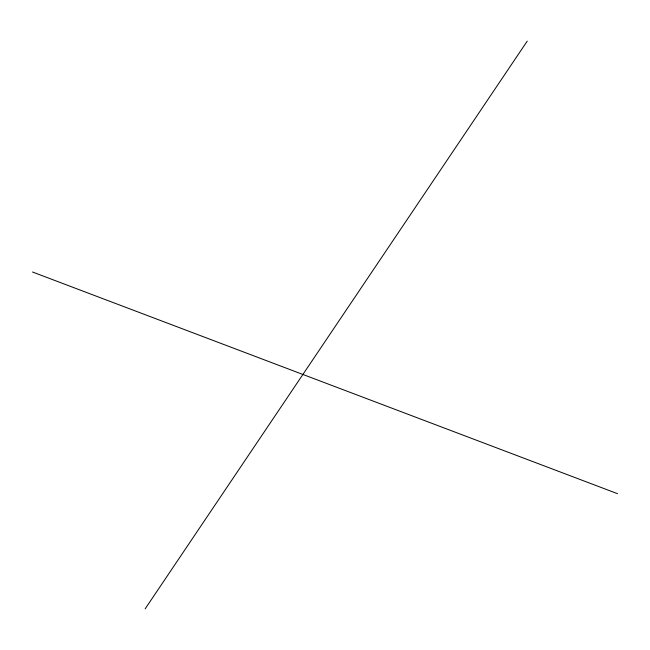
<?xml version="1.0" encoding="UTF-8"?>
<svg xmlns="http://www.w3.org/2000/svg" width="650" height="650" viewBox="0 0 650 650"><rect width="100%" height="100%" fill="white"/><g stroke="black" fill="none" stroke-linecap="round" stroke-linejoin="round"><path stroke-width="0.97" d="M145.137 608.871L527.231 41.129M32.5 272.001L617.5 493.667"/></g></svg>
